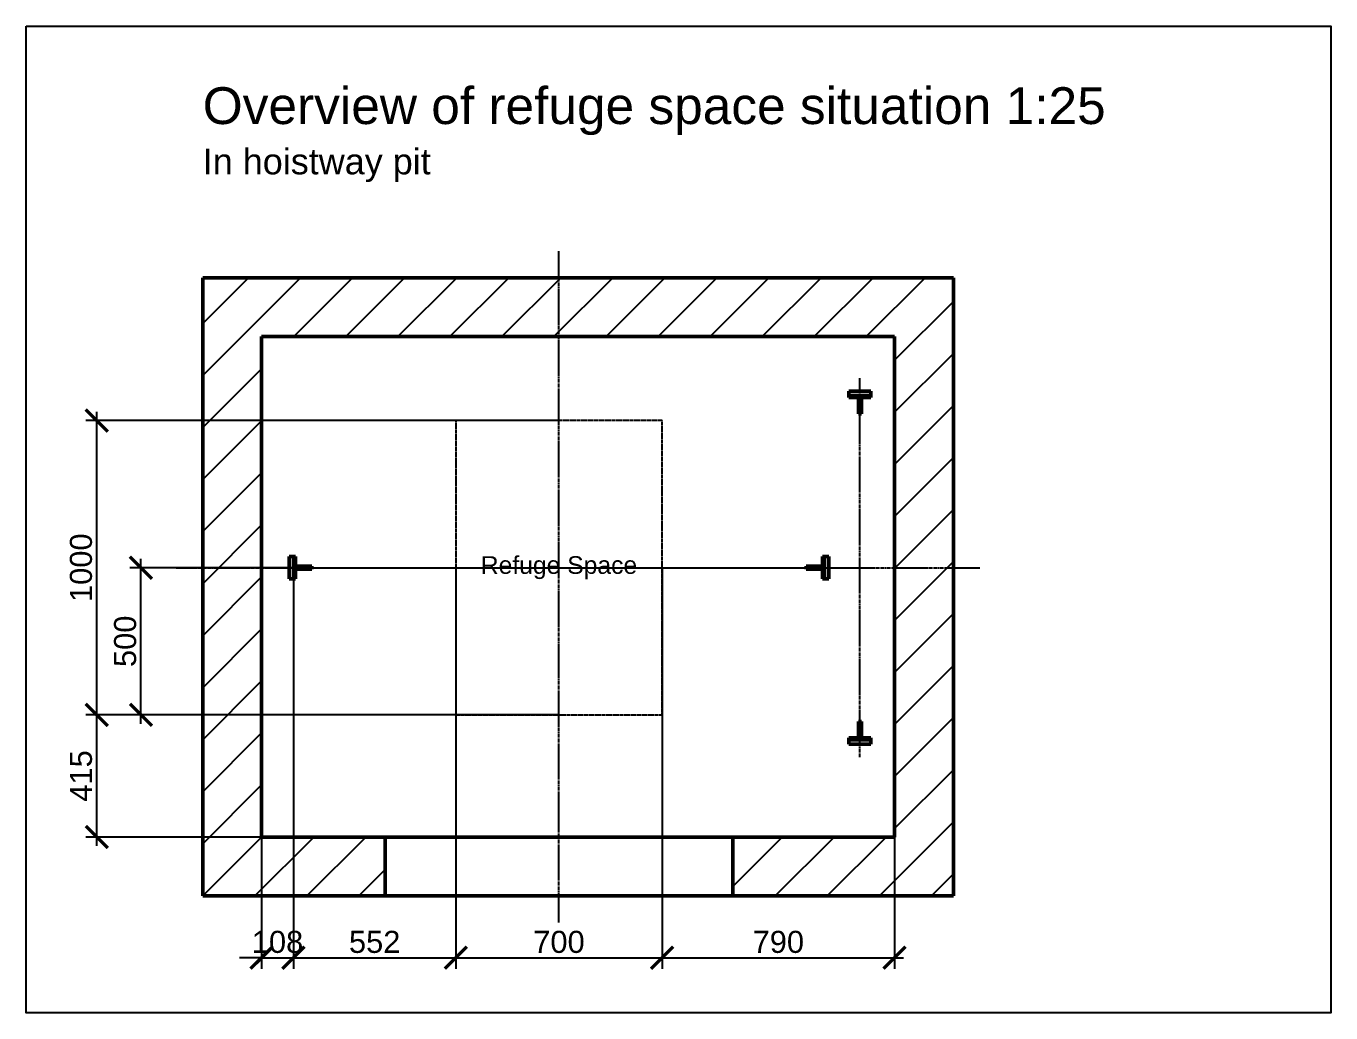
# Model space of a CAD drawing. Header units: millimetres. Extents: x -2854 to 202754, y -48725 to 27067.
# Drawn here: x 14386 to 18818, y -191 to 3161 of the extents above; entities that cross this region are included whole.
import ezdxf

# ---------------------------------------------------------------- set-up
doc = ezdxf.new("R2010")
doc.units = ezdxf.units.MM
doc.linetypes.add('AM_ISO02W050', pattern=[7.5, 6, -1.5])
doc.linetypes.add('AM_ISO08W050', pattern=[18, 12, -1.5, 3, -1.5])
for name, color, linetype, lineweight in [('AM_0', 7, 'Continuous', 50), ('AM_5', 3, 'Continuous', 25), ('AM_8', 1, 'Continuous', 25), ('LDCar-AM_7', 4, 'AM_ISO08W050', 25), ('LDGuides-AM_0', 7, 'Continuous', 50), ('LDRefugeSpace-AM_3', 6, 'AM_ISO02W050', 25), ('LDShaft-AM_0', 7, 'Continuous', 50), ('LDShaft-AM_5', 3, 'Continuous', 25), ('LDShaft-AM_7', 4, 'AM_ISO08W050', 25)]:
    doc.layers.add(name, color=color, linetype=linetype, lineweight=lineweight)
doc.layers.add('AM_VIEWS', color=1, linetype='Continuous', lineweight=25, plot=False)
doc.styles.add('LD', font='ARIALUNI.ttf')
doc.dimstyles.new('LIFT', dxfattribs={"dimtxt": 2.5, "dimasz": 2.5, "dimexe": 1.25, "dimexo": 0, "dimgap": 0.5, "dimtad": 1, "dimdec": 0, "dimzin": 1, "dimdsep": 46, "dimtxsty": 'LD', "dimblk": 'ARCHTICK', "dimcen": 0, "dimdle": 1, "dimclrd": 3, "dimclre": 3, "dimclrt": 4, "dimadec": 0, "dimazin": 0, "dimtp": 0.1, "dimtm": 0.1, "dimtfac": 0.71, "dimtdec": 0, "dimtix": 1, "dimtmove": 0, "dimatfit": 3, "dimfxl": 1, "dimtolj": 1, "dimarcsym": 0})

# ---------------------------------------------------------------- blocks, each defined once
blk = doc.blocks.new('LD_20260610085844_00000222')
at = {"layer": 'AM_8'}
for p, q in [((-200, 1567.8), (132.2, 1900)), ((-200, 1744.5), (-44.5, 1900)), ((109, 1700), (309, 1900)), ((285.8, 1700), (485.8, 1900)), ((462.6, 1700), (662.6, 1900)), ((639.3, 1700), (839.3, 1900)), ((816.1, 1700), (1016.1, 1900)), ((992.9, 1700), (1192.9, 1900)), ((1169.7, 1700), (1369.7, 1900)), ((1346.4, 1700), (1546.4, 1900)), ((1523.2, 1700), (1723.2, 1900)), ((1700, 1700), (1900, 1900)), ((1876.8, 1700), (2076.8, 1900)), ((2053.6, 1700), (2253.6, 1900)), ((2150, 1619.7), (2350, 1819.7)), ((2150, 1442.9), (2350, 1642.9)), ((-200, 1391), (0, 1591)), ((2150, 1266.1), (2350, 1466.1)), ((-200, 1214.2), (0, 1414.2)), ((2150, 1089.3), (2350, 1289.3)), ((-200, 1037.4), (0, 1237.4)), ((2150, 912.6), (2350, 1112.6)), ((-200, 860.7), (0, 1060.7)), ((2150, 735.8), (2350, 935.8)), ((-200, 683.9), (0, 883.9)), ((2150, 559), (2350, 759)), ((-200, 507.1), (0, 707.1)), ((2150, 382.2), (2350, 582.2)), ((-200, 330.3), (0, 530.3)), ((2150, 205.5), (2350, 405.5)), ((-200, 153.6), (0, 353.6)), ((2150, 28.7), (2350, 228.7)), ((-200, -23.2), (0, 176.8)), ((2098.1, -200), (2350, 51.9)), ((-200, -200), (0, 0)), ((-23.2, -200), (176.8, 0)), ((153.6, -200), (353.6, 0)), ((1600, -167.8), (1767.8, 0)), ((1744.5, -200), (1944.5, 0)), ((1921.3, -200), (2121.3, 0)), ((330.3, -200), (420, -110.3)), ((2274.9, -200), (2350, -124.9))]:
    blk.add_line(p, q, dxfattribs=at)
blk = doc.blocks.new('LD_20260610085844_00000223')
at = {"layer": 'LDShaft-AM_0'}
for p, q in [((0, 1900), (-200, 1900)), ((-200, 1900), (-200, -200)), ((2150, 1900), (0, 1900)), ((2350, 1900), (2150, 1900)), ((2350, -200), (2350, 1900)), ((0, 1700), (0, 0)), ((0, 0), (0, 1700)), ((0, 1700), (2150, 1700)), ((2150, 0), (2150, 1700)), ((2150, 1700), (2150, 0)), ((0, 0), (2150, 0)), ((420, 0), (0, 0)), ((420, -200), (420, 0)), ((2150, 0), (1600, 0)), ((1600, 0), (1600, -200)), ((-200, -200), (0, -200)), ((0, -200), (420, -200)), ((1600, -200), (2150, -200)), ((2150, -200), (2350, -200))]:
    blk.add_line(p, q, dxfattribs=at)
blk = doc.blocks.new('LD_20260610085844_00000226')
at = {"layer": 'LDShaft-AM_0'}
for p, q in [((420, 0), (420, -80)), ((1600, 0), (420, 0)), ((1600, -80), (1600, 0)), ((420, -80), (420, -200)), ((1600, -200), (1600, -80)), ((420, -200), (1600, -200))]:
    blk.add_line(p, q, dxfattribs=at)
blk = doc.blocks.new('LD_20260610085844_00000227')
at = {"layer": 'LDShaft-AM_7'}
for p, q in [((0, -1205), (0, 1075)), ((-1300, 0), (1430, 0))]:
    blk.add_line(p, q, dxfattribs=at)
blk = doc.blocks.new('LD_20260610085844_0000022B')
at = {"layer": 'LDCar-AM_7'}
blk.add_line((-961, 0), (961, 0), dxfattribs=at)
blk = doc.blocks.new('LD_20260610085844_0000022D')
at = {"layer": 'LDGuides-AM_0'}
for p, q in [((-24, 37.5), (-31, 37.5)), ((-31, 37.5), (-31, -37.5)), ((-24, 5), (-24, 37.5)), ((31, 5), (-24, 5)), ((31, -5), (31, 5)), ((-31, -37.5), (-24, -37.5)), ((-24, -5), (31, -5)), ((-24, -37.5), (-24, -5))]:
    blk.add_line(p, q, dxfattribs=at)
blk = doc.blocks.new('LD_20260610085844_0000022E')
at = {"layer": 'AM_0'}
for p, q in [((0, 37.5), (-15, 37.5)), ((-15, 37.5), (-15, -37.5)), ((0, -37.5), (0, 37.5)), ((-15, -37.5), (0, -37.5))]:
    blk.add_line(p, q, dxfattribs=at)
blk = doc.blocks.new('LD_20260610085844_00000230')
at = {"layer": 'LDGuides-AM_0'}
for p, q in [((24, 5), (-31, 5)), ((-31, 5), (-31, -5)), ((31, 37.5), (24, 37.5)), ((24, 37.5), (24, 5)), ((31, -37.5), (31, 37.5)), ((-31, -5), (24, -5)), ((24, -5), (24, -37.5)), ((24, -37.5), (31, -37.5))]:
    blk.add_line(p, q, dxfattribs=at)
blk = doc.blocks.new('LD_20260610085844_00000231')
at = {"layer": 'AM_0'}
for p, q in [((15, 37.5), (0, 37.5)), ((0, 37.5), (0, -37.5)), ((15, -37.5), (15, 37.5)), ((0, -37.5), (15, -37.5))]:
    blk.add_line(p, q, dxfattribs=at)
blk = doc.blocks.new('LD_20260610085844_00000235')
at = {"layer": 'LDGuides-AM_0'}
for p, q in [((37.5, 31), (-37.5, 31)), ((-37.5, 31), (-37.5, 24)), ((-37.5, 24), (-5, 24)), ((-5, 24), (-5, -31)), ((5, -31), (5, 24)), ((5, 24), (37.5, 24)), ((37.5, 24), (37.5, 31)), ((-5, -31), (5, -31))]:
    blk.add_line(p, q, dxfattribs=at)
blk = doc.blocks.new('LD_20260610085844_00000236')
at = {"layer": 'AM_0'}
for p, q in [((37.5, 15), (-37.5, 15)), ((-37.5, 15), (-37.5, 0)), ((-37.5, 0), (37.5, 0)), ((37.5, 0), (37.5, 15))]:
    blk.add_line(p, q, dxfattribs=at)
blk = doc.blocks.new('LD_20260610085844_00000238')
at = {"layer": 'LDGuides-AM_0'}
for p, q in [((5, 31), (-5, 31)), ((-5, 31), (-5, -24)), ((5, -24), (5, 31)), ((-5, -24), (-37.5, -24)), ((-37.5, -24), (-37.5, -31)), ((-37.5, -31), (37.5, -31)), ((37.5, -24), (5, -24)), ((37.5, -31), (37.5, -24))]:
    blk.add_line(p, q, dxfattribs=at)
blk = doc.blocks.new('LD_20260610085844_00000239')
at = {"layer": 'AM_0'}
for p, q in [((-37.5, 0), (-37.5, -15)), ((37.5, 0), (-37.5, 0)), ((37.5, -15), (37.5, 0)), ((-37.5, -15), (37.5, -15))]:
    blk.add_line(p, q, dxfattribs=at)
blk = doc.blocks.new('LD_20260610085844_0000023B')
at = {"layer": 'LDCar-AM_7'}
blk.add_line((0, -644), (0, 644), dxfattribs=at)
blk = doc.blocks.new('LD_20260610085844_0000023C')
at = {"layer": 'LDRefugeSpace-AM_3'}
for p, q in [((-350, 500), (-350, -500)), ((350, 500), (-350, 500)), ((350, -500), (350, 500)), ((-350, -500), (350, -500))]:
    blk.add_line(p, q, dxfattribs=at)
blk = doc.blocks.new('_ArchTick')
at = {"color": 0, "linetype": 'ByBlock', "const_width": 0.15}
blk.add_lwpolyline([(-0.5, -0.5), (0.5, 0.5)], dxfattribs=at)
blk = doc.blocks.new('*D2728')
at = {"layer": 'AM_5', "color": 3, "lineweight": -2, "transparency": 16777216}
for p, q in [((14775.9, 791.3), (14775.9, 1351.3)), ((15293.9, 1321.3), (14738.4, 1321.3)), ((15845.9, 821.3), (14738.4, 821.3))]:
    blk.add_line(p, q, dxfattribs=at)
at = {"layer": 'Defpoints', "color": 0, "transparency": 16777216}
for p in [(14775.9, 1321.3), (15293.9, 1321.3), (15845.9, 821.3)]:
    blk.add_point(p, dxfattribs=at)
at = {"layer": 'AM_5', "color": 3, "lineweight": -2, "transparency": 16777216, "xscale": 75, "yscale": 75, "zscale": 75}
for p, rotation in [((14775.9, 1321.3), 90), ((14775.9, 821.3), 270)]:
    blk.add_blockref('_ArchTick', p, dxfattribs=dict(at, rotation=rotation))
at = {"layer": 'AM_5', "color": 4, "transparency": 16777216, "insert": (14722.6, 1071.2), "char_height": 75, "attachment_point": 5, "rotation": 90, "style": 'LD'}
blk.add_mtext('\\A1;500', dxfattribs=at)
blk = doc.blocks.new('*D2729')
at = {"layer": 'Defpoints', "color": 0, "transparency": 16777216}
for p in [(15845.9, 1321.3), (16545.9, 1321.3), (16545.9, -3.7)]:
    blk.add_point(p, dxfattribs=at)
at = {"layer": 'LDShaft-AM_5', "color": 3, "lineweight": -2, "transparency": 16777216}
for p, q in [((15845.9, 1321.3), (15845.9, -41.2)), ((16545.9, 1321.3), (16545.9, -41.2)), ((15815.9, -3.7), (16575.9, -3.7))]:
    blk.add_line(p, q, dxfattribs=at)
at = {"layer": 'LDShaft-AM_5', "color": 3, "lineweight": -2, "transparency": 16777216, "xscale": 75, "yscale": 75, "zscale": 75, "rotation": 180}
blk.add_blockref('_ArchTick', (15845.9, -3.7), dxfattribs=at)
at = {"layer": 'LDShaft-AM_5', "color": 3, "lineweight": -2, "transparency": 16777216, "xscale": 75, "yscale": 75, "zscale": 75}
blk.add_blockref('_ArchTick', (16545.9, -3.7), dxfattribs=at)
at = {"layer": 'LDShaft-AM_5', "color": 4, "transparency": 16777216, "insert": (16195.9, 49.6), "char_height": 75, "attachment_point": 5, "style": 'LD'}
blk.add_mtext('\\A1;700', dxfattribs=at)
blk = doc.blocks.new('*D2730')
at = {"layer": 'AM_5', "color": 3, "lineweight": -2, "transparency": 16777216}
for p, q in [((15293.9, 1321.3), (15293.9, -41.2)), ((15845.9, 821.3), (15845.9, -41.2)), ((15263.9, -3.7), (15875.9, -3.7))]:
    blk.add_line(p, q, dxfattribs=at)
at = {"layer": 'Defpoints', "color": 0, "transparency": 16777216}
for p in [(15293.9, 1321.3), (15845.9, 821.3), (15845.9, -3.7)]:
    blk.add_point(p, dxfattribs=at)
at = {"layer": 'AM_5', "color": 3, "lineweight": -2, "transparency": 16777216, "xscale": 75, "yscale": 75, "zscale": 75, "rotation": 180}
blk.add_blockref('_ArchTick', (15293.9, -3.7), dxfattribs=at)
at = {"layer": 'AM_5', "color": 3, "lineweight": -2, "transparency": 16777216, "xscale": 75, "yscale": 75, "zscale": 75}
blk.add_blockref('_ArchTick', (15845.9, -3.7), dxfattribs=at)
at = {"layer": 'AM_5', "color": 4, "transparency": 16777216, "insert": (15569.9, 49.6), "char_height": 75, "attachment_point": 5, "style": 'LD'}
blk.add_mtext('\\A1;552', dxfattribs=at)
blk = doc.blocks.new('*D2731')
at = {"layer": 'Defpoints', "color": 0, "transparency": 16777216}
for p in [(14625.9, 821.3), (14663.4, 821.3), (16195.9, 406.3)]:
    blk.add_point(p, dxfattribs=at)
at = {"layer": 'LDShaft-AM_5', "color": 3, "lineweight": -2, "transparency": 16777216}
for p, q in [((14625.9, 376.3), (14625.9, 851.3)), ((14663.4, 821.3), (14588.4, 821.3)), ((16195.9, 406.3), (14588.4, 406.3))]:
    blk.add_line(p, q, dxfattribs=at)
at = {"layer": 'LDShaft-AM_5', "color": 3, "lineweight": -2, "transparency": 16777216, "xscale": 75, "yscale": 75, "zscale": 75}
for p, rotation in [((14625.9, 821.3), 90), ((14625.9, 406.3), 270)]:
    blk.add_blockref('_ArchTick', p, dxfattribs=dict(at, rotation=rotation))
at = {"layer": 'LDShaft-AM_5', "color": 4, "transparency": 16777216, "insert": (14572.6, 613.7), "char_height": 75, "attachment_point": 5, "rotation": 90, "style": 'LD'}
blk.add_mtext('\\A1;415', dxfattribs=at)
blk = doc.blocks.new('*D2732')
at = {"layer": 'Defpoints', "color": 0, "transparency": 16777216}
for p in [(16545.9, 1321.3), (17335.9, 1321.3), (17335.9, -3.7)]:
    blk.add_point(p, dxfattribs=at)
at = {"layer": 'LDShaft-AM_5', "color": 3, "lineweight": -2, "transparency": 16777216}
for p, q in [((16545.9, 1321.3), (16545.9, -41.2)), ((17335.9, 1321.3), (17335.9, -41.2)), ((16515.9, -3.7), (17365.9, -3.7))]:
    blk.add_line(p, q, dxfattribs=at)
at = {"layer": 'LDShaft-AM_5', "color": 3, "lineweight": -2, "transparency": 16777216, "xscale": 75, "yscale": 75, "zscale": 75, "rotation": 180}
blk.add_blockref('_ArchTick', (16545.9, -3.7), dxfattribs=at)
at = {"layer": 'LDShaft-AM_5', "color": 3, "lineweight": -2, "transparency": 16777216, "xscale": 75, "yscale": 75, "zscale": 75}
blk.add_blockref('_ArchTick', (17335.9, -3.7), dxfattribs=at)
at = {"layer": 'LDShaft-AM_5', "color": 4, "transparency": 16777216, "insert": (16940.9, 49.6), "char_height": 75, "attachment_point": 5, "style": 'LD'}
blk.add_mtext('\\A1;790', dxfattribs=at)
blk = doc.blocks.new('*D2733')
at = {"layer": 'Defpoints', "color": 0, "transparency": 16777216}
for p in [(14625.9, 1821.3), (16195.9, 1821.3), (16195.9, 821.3)]:
    blk.add_point(p, dxfattribs=at)
at = {"layer": 'LDShaft-AM_5', "color": 3, "lineweight": -2, "transparency": 16777216}
for p, q in [((16195.9, 1821.3), (14588.4, 1821.3)), ((14625.9, 791.3), (14625.9, 1851.3)), ((16195.9, 821.3), (14588.4, 821.3))]:
    blk.add_line(p, q, dxfattribs=at)
at = {"layer": 'LDShaft-AM_5', "color": 3, "lineweight": -2, "transparency": 16777216, "xscale": 75, "yscale": 75, "zscale": 75}
for p, rotation in [((14625.9, 1821.3), 90), ((14625.9, 821.3), 270)]:
    blk.add_blockref('_ArchTick', p, dxfattribs=dict(at, rotation=rotation))
at = {"layer": 'LDShaft-AM_5', "color": 4, "transparency": 16777216, "insert": (14572.6, 1321.2), "char_height": 75, "attachment_point": 5, "rotation": 90, "style": 'LD'}
blk.add_mtext('\\A1;1000', dxfattribs=at)
blk = doc.blocks.new('*D2734')
at = {"layer": 'Defpoints', "color": 0, "transparency": 16777216}
for p in [(15185.9, 1321.3), (15293.9, 33.8), (15293.9, -3.7)]:
    blk.add_point(p, dxfattribs=at)
at = {"layer": 'LDShaft-AM_5', "color": 3, "lineweight": -2, "transparency": 16777216}
for p, q in [((15185.9, 1321.3), (15185.9, -41.2)), ((15293.9, 33.8), (15293.9, -41.2)), ((15185.9, -3.7), (15110.9, -3.7)), ((15185.9, -3.7), (15293.9, -3.7)), ((15293.9, -3.7), (15368.9, -3.7))]:
    blk.add_line(p, q, dxfattribs=at)
at = {"layer": 'LDShaft-AM_5', "color": 3, "lineweight": -2, "transparency": 16777216, "xscale": 75, "yscale": 75, "zscale": 75}
blk.add_blockref('_ArchTick', (15185.9, -3.7), dxfattribs=at)
at = {"layer": 'LDShaft-AM_5', "color": 3, "lineweight": -2, "transparency": 16777216, "xscale": 75, "yscale": 75, "zscale": 75, "rotation": 180}
blk.add_blockref('_ArchTick', (15293.9, -3.7), dxfattribs=at)
at = {"layer": 'LDShaft-AM_5', "color": 4, "transparency": 16777216, "insert": (15239.9, 49.6), "char_height": 75, "attachment_point": 5, "style": 'LD'}
blk.add_mtext('\\A1;108', dxfattribs=at)
blk = doc.blocks.new('_NONE')

msp = doc.modelspace()

# ---------------------------------------------------------------- linework, layer by layer
at = {"layer": 'AM_VIEWS'}
msp.add_lwpolyline([(14385.9, 3161.2), (18817.8, 3161.2), (18817.8, -191.2), (14385.9, -191.2)], close=True, dxfattribs=at)

# ---------------------------------------------------------------- block references
for name, p in [('LD_20260610085844_00000227', (16195.9, 1321.3)), ('LD_20260610085844_00000222', (15185.9, 406.3)), ('LD_20260610085844_00000223', (15185.9, 406.3)), ('LD_20260610085844_0000023B', (17217.9, 1321.3)), ('LD_20260610085844_00000236', (17217.9, 1906.3)), ('LD_20260610085844_00000235', (17217.9, 1875.3)), ('LD_20260610085844_0000023C', (16195.9, 1321.3)), ('LD_20260610085844_0000022E', (15293.9, 1321.3)), ('LD_20260610085844_0000022D', (15324.9, 1321.3)), ('LD_20260610085844_00000230', (17066.9, 1321.3)), ('LD_20260610085844_00000231', (17097.9, 1321.3)), ('LD_20260610085844_0000022B', (16195.9, 1321.3)), ('LD_20260610085844_00000238', (17217.9, 767.3)), ('LD_20260610085844_00000239', (17217.9, 736.3)), ('LD_20260610085844_00000226', (15185.9, 406.3))]:
    msp.add_blockref(name, p)

# ---------------------------------------------------------------- texts
at = {"layer": 'LDShaft-AM_0', "style": 'LD'}
for s, insert, char_height, attachment_point in [('\\fArial Unicode MS|b0|i0;\\l\\C256;Overview of refuge space situation 1:25\\P\\H0.7x;\\SIn hoistway pit', (14985.9, 2631.2), 125, 7), ('\\fArial Unicode MS|b0|i0;\\l\\C256;Refuge Space', (16195.9, 1321.3), 60, 5)]:
    msp.add_mtext(s, dxfattribs=dict(at, insert=insert, char_height=char_height, attachment_point=attachment_point))

# ---------------------------------------------------------------- dimensions: what is measured, and where the dimension line sits
at = {"layer": 'AM_5'}
dim = msp.add_linear_dim(base=(14775.9, 1321.3), p1=(15845.9, 821.3), p2=(15293.9, 1321.3), angle=90, dimstyle='LIFT', override={"dimscale": 30, "dimtix": 1}, dxfattribs=at)
dim.commit()
dim.dimension.update_dxf_attribs({"geometry": '*D2728', "text_midpoint": (14722.6, 1071.2)})
dim = msp.add_linear_dim(base=(15845.9, -3.7), p1=(15293.9, 1321.3), p2=(15845.9, 821.3), dimstyle='LIFT', override={"dimscale": 30, "dimtix": 1}, dxfattribs=at)
dim.commit()
dim.dimension.update_dxf_attribs({"geometry": '*D2730', "text_midpoint": (15569.9, 49.6)})
at = {"layer": 'LDShaft-AM_5'}
for base, p1, p2, picture, middle in [((14625.9, 1821.3), (16195.9, 821.3), (16195.9, 1821.3), '*D2733', (14572.6, 1321.2)), ((14625.9, 821.3), (16195.9, 406.3), (14663.4, 821.3), '*D2731', (14572.6, 613.7))]:
    dim = msp.add_linear_dim(base=base, p1=p1, p2=p2, angle=90, dimstyle='LIFT', override={"dimscale": 30, "dimtix": 1}, dxfattribs=at)
    dim.commit()
    dim.dimension.update_dxf_attribs({"geometry": picture, "text_midpoint": middle})
for base, p1, p2, override, picture, middle in [((15293.9, -3.7), (15185.9, 1321.3), (15293.9, 33.8), {"dimscale": 30, "dimblk2": 'NONE', "dimtix": 1}, '*D2734', (15239.9, 49.6)), ((16545.9, -3.7), (15845.9, 1321.3), (16545.9, 1321.3), {"dimscale": 30, "dimtix": 1}, '*D2729', (16195.9, 49.6)), ((17335.9, -3.7), (16545.9, 1321.3), (17335.9, 1321.3), {"dimscale": 30, "dimtix": 1}, '*D2732', (16940.9, 49.6))]:
    dim = msp.add_linear_dim(base=base, p1=p1, p2=p2, dimstyle='LIFT', override=override, dxfattribs=at)
    dim.commit()
    dim.dimension.update_dxf_attribs({"geometry": picture, "text_midpoint": middle})

doc.saveas('drawing.dxf')
